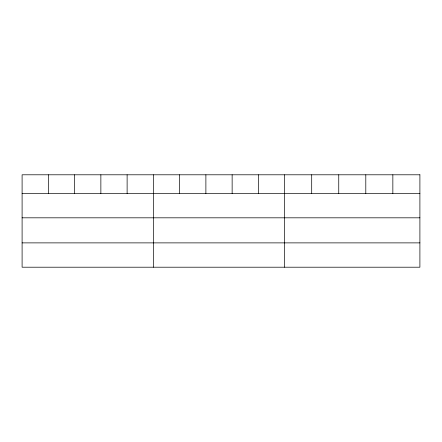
<?xml version="1.0" encoding="UTF-8"?>
<svg xmlns="http://www.w3.org/2000/svg" width="442" height="442" viewBox="0 0 442 442"><rect width="100%" height="100%" fill="white"/><g stroke="black" fill="none" stroke-linecap="round" stroke-linejoin="round"><path stroke-width="0.66" d="M22.1 193.491L419.9 193.491M22.1 217.818L419.9 217.818M22.1 242.879L419.9 242.879M392.85 174.794L392.85 193.491M365.799 174.794L365.799 193.491M338.749 174.794L338.749 193.491M311.698 174.794L311.698 193.491M284.648 174.794L284.648 267.206M258.393 174.794L258.393 193.491M232.138 174.794L232.138 193.491M205.884 174.794L205.884 193.491M179.629 174.794L179.629 193.491M153.374 174.794L153.374 267.206M127.119 174.794L127.119 193.491M100.864 174.794L100.864 193.491M74.61 174.794L74.61 193.491M48.355 174.794L48.355 193.491M419.9 174.794L22.1 174.794L22.1 267.206L419.9 267.206L419.9 174.794"/></g></svg>
